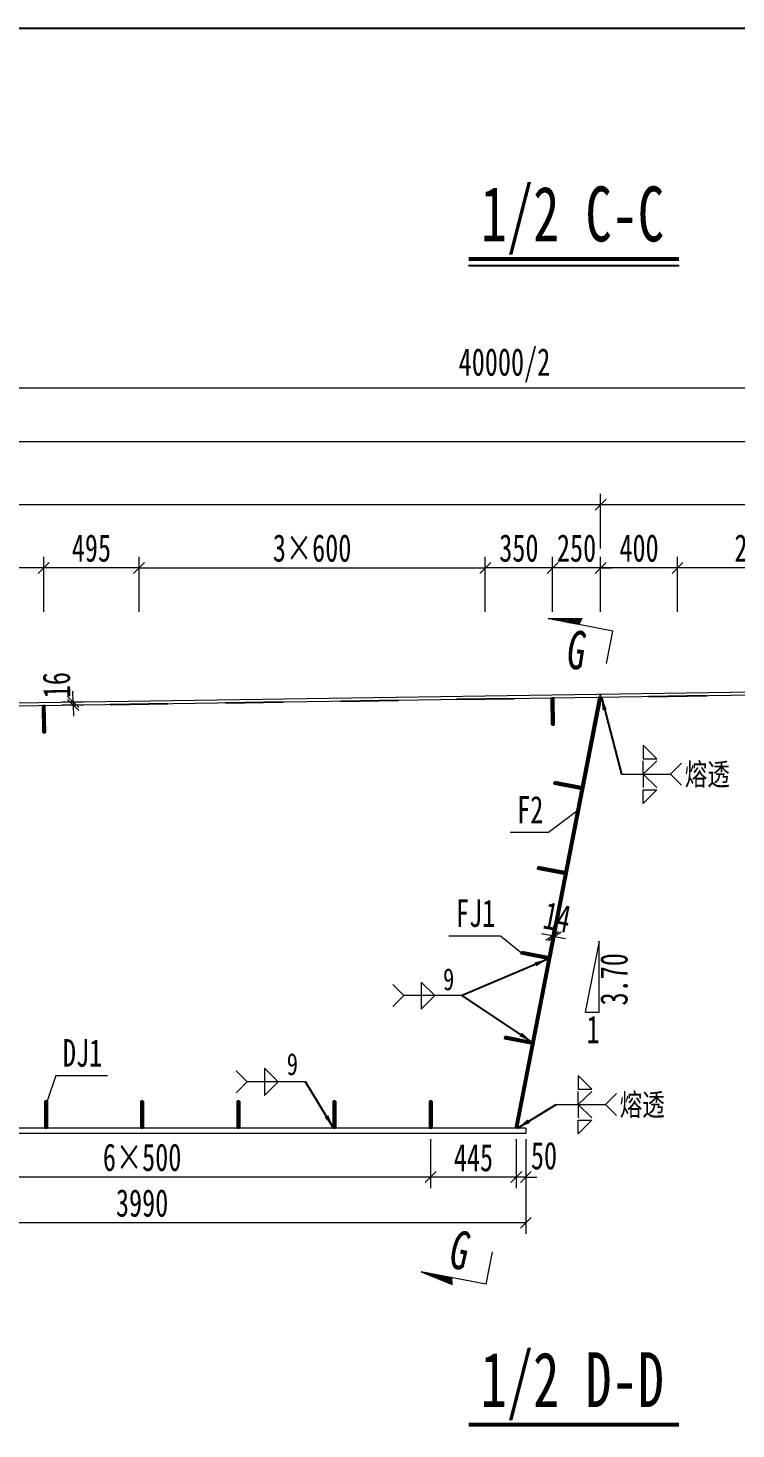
# Model space of a CAD drawing. Header units: millimetres. Extents: x 44597 to 300567, y -113054 to 73044.
# Drawn here: x 77737 to 81417, y -43602 to -36314 of the extents above; entities that cross this region are included whole.
import ezdxf
from ezdxf.enums import TextEntityAlignment as Align

# ---------------------------------------------------------------- set-up
doc = ezdxf.new("R2010")
doc.units = ezdxf.units.MM
doc.layers.get('Defpoints').update_dxf_attribs({"color": 8})
for name, color, linetype, lineweight in [('Dim', 4, 'Continuous', 15), ('文字', 7, 'Continuous', 15), ('标注线及字体', 2, 'Continuous', 15), ('细实线', 4, 'Continuous', 15), ('钢板粗线', 1, 'Continuous', 25), ('钢板细线', 6, 'Continuous', 15)]:
    doc.layers.add(name, color=color, linetype=linetype, lineweight=lineweight)
doc.layers.add('Text', color=4, linetype='Continuous')
doc.styles.add('111', font='', dxfattribs={"width": 0.7})
doc.styles.add('BM_Dim', font='', dxfattribs={"width": 0.85})
doc.styles.add('SMEDI', font='', dxfattribs={"width": 0.75})
doc.styles.get("Standard").update_dxf_attribs({"font": ''})
doc.styles.get('111').set_extended_font_data('仿宋_GB2312')
doc.styles.get('BM_Dim').set_extended_font_data('仿宋_GB2312')
doc.styles.get('SMEDI').set_extended_font_data('仿宋_GB2312')
doc.styles.get('Standard').set_extended_font_data('仿宋_GB2312')
doc.dimstyles.new('200', dxfattribs={"dimscale": 0, "dimtxt": 2.5, "dimasz": 1, "dimexe": 1, "dimexo": 1, "dimgap": 0.6, "dimtad": 1, "dimdec": 0, "dimdsep": 46, "dimtxsty": '111', "dimblk": 'OBLIQUE', "dimcen": 0, "dimclrd": 4, "dimclre": 4, "dimclrt": 4, "dimadec": 1, "dimazin": 2, "dimtfac": 1, "dimtdec": 0, "dimtix": 1, "dimtmove": 2, "dimatfit": 3, "dimfxl": 4, "dimfxlon": 1, "dimtolj": 1, "dimlwd": -1, "dimlwe": -1, "dimarcsym": 0})
doc.dimstyles.new('MSteel_1.0_1.0', dxfattribs={"dimtxt": 3, "dimasz": 1.2, "dimexe": 1, "dimexo": 1, "dimgap": 1, "dimtad": 3, "dimtoh": 1, "dimdec": 0, "dimzin": 0, "dimdsep": 46, "dimtxsty": 'Standard', "dimblk": 'ARCHTICK', "dimcen": 0.09, "dimclrd": 3, "dimclre": 3, "dimadec": 0, "dimazin": 0, "dimtfac": 1, "dimtdec": 4, "dimtofl": 0, "dimtmove": 0, "dimatfit": 3, "dimfxl": 1, "dimtolj": 1, "dimtzin": 0, "dimarcsym": 0})

# ---------------------------------------------------------------- blocks, each defined once
blk = doc.blocks.new('U型肋2')
at = {"layer": 'Defpoints'}
blk.add_line((89516.8, -40634.7), (89816.8, -40634.7), dxfattribs=at)
blk = doc.blocks.new('12-140加劲 无过焊孔')
at = {"layer": 'Defpoints'}
blk.add_line((38946.6, 32076.7), (38946.6, 32216.7), dxfattribs=at)
at = {"layer": '钢板粗线', "color": 7}
for p, q in [((38940.6, 32076.7), (38940.6, 32216.7)), ((38940.6, 32216.7), (38952.6, 32216.7)), ((38952.6, 32076.7), (38952.6, 32216.7)), ((38940.6, 32076.7), (38952.6, 32076.7))]:
    blk.add_line(p, q, dxfattribs=at)
blk = doc.blocks.new('14-160加劲 无过焊孔')
at = {"layer": 'Defpoints'}
blk.add_line((38609.4, 32076.7), (38609.4, 32216.7), dxfattribs=at)
at = {"layer": '钢板粗线', "color": 7}
for p, q in [((38603.4, 32076.7), (38603.4, 32216.7)), ((38603.4, 32216.7), (38615.4, 32216.7)), ((38615.4, 32076.7), (38615.4, 32216.7)), ((38603.4, 32076.7), (38615.4, 32076.7))]:
    blk.add_line(p, q, dxfattribs=at)
blk = doc.blocks.new('_Oblique')
at = {"color": 0, "linetype": 'ByBlock', "lineweight": -2}
blk.add_line((-0.5, -0.5), (0.5, 0.5), dxfattribs=at)
blk = doc.blocks.new('*D238')
at = {"layer": 'Defpoints', "color": 0, "transparency": 16777216}
for p in [(90213.4, -38793.6), (90213.4, -39017.3), (80713.4, -39779)]:
    blk.add_point(p, dxfattribs=at)
at = {"layer": '细实线', "color": 4, "transparency": 16777216}
for p, q in [((80713.4, -39022.2), (80713.4, -38736.5)), ((90213.4, -38960.2), (90213.4, -38736.5)), ((80713.4, -38793.6), (90213.4, -38793.6))]:
    blk.add_line(p, q, dxfattribs=at)
at = {"layer": '细实线', "color": 4, "transparency": 16777216, "xscale": 57.14285714285715, "yscale": 57.14285714285715, "zscale": 57.14285714285715, "rotation": 180}
blk.add_blockref('_Oblique', (80713.4, -38793.6), dxfattribs=at)
at = {"layer": '细实线', "color": 4, "transparency": 16777216, "xscale": 57.14285714285715, "yscale": 57.14285714285715, "zscale": 57.14285714285715}
blk.add_blockref('_Oblique', (90213.4, -38793.6), dxfattribs=at)
at = {"layer": '细实线', "color": 4, "transparency": 16777216, "insert": (85463.4, -38691.4), "char_height": 142.86, "attachment_point": 5, "style": '111'}
blk.add_mtext('\\A1;9500', dxfattribs=at)
blk = doc.blocks.new('*D241')
at = {"layer": 'Defpoints', "color": 0, "transparency": 16777216}
for p in [(80713.1, -39122.3), (81113.1, -39451), (80713.1, -39779)]:
    blk.add_point(p, dxfattribs=at)
at = {"layer": '细实线', "color": 4, "transparency": 16777216}
for p, q in [((80713.1, -39350.9), (80713.1, -39065.1)), ((81113.1, -39122.3), (80713.1, -39122.3)), ((81113.1, -39350.9), (81113.1, -39065.1))]:
    blk.add_line(p, q, dxfattribs=at)
at = {"layer": '细实线', "color": 4, "transparency": 16777216, "xscale": 57.14285714285715, "yscale": 57.14285714285715, "zscale": 57.14285714285715, "rotation": 180}
blk.add_blockref('_Oblique', (80713.1, -39122.3), dxfattribs=at)
at = {"layer": '细实线', "color": 4, "transparency": 16777216, "xscale": 57.14285714285715, "yscale": 57.14285714285715, "zscale": 57.14285714285715}
blk.add_blockref('_Oblique', (81113.1, -39122.3), dxfattribs=at)
at = {"layer": '细实线', "color": 4, "transparency": 16777216, "insert": (80913.1, -39020.1), "char_height": 142.86, "attachment_point": 5, "style": '111'}
blk.add_mtext('\\A1;400', dxfattribs=at)
blk = doc.blocks.new('*D243')
at = {"layer": 'Defpoints', "color": 0, "transparency": 16777216}
for p in [(80463.4, -39122.3), (80713.1, -39779), (80463.4, -39798.7)]:
    blk.add_point(p, dxfattribs=at)
at = {"layer": '细实线', "color": 4, "transparency": 16777216}
for p, q in [((80463.4, -39122.3), (80406.2, -39122.3)), ((80463.4, -39350.9), (80463.4, -39065.1)), ((80713.1, -39122.3), (80463.4, -39122.3)), ((80713.1, -39350.9), (80713.1, -39065.1)), ((80713.1, -39122.3), (80770.3, -39122.3))]:
    blk.add_line(p, q, dxfattribs=at)
at = {"layer": '细实线', "color": 4, "transparency": 16777216, "xscale": 57.14285714285715, "yscale": 57.14285714285715, "zscale": 57.14285714285715}
blk.add_blockref('_Oblique', (80463.4, -39122.3), dxfattribs=at)
at = {"layer": '细实线', "color": 4, "transparency": 16777216, "xscale": 57.14285714285715, "yscale": 57.14285714285715, "zscale": 57.14285714285715, "rotation": 180}
blk.add_blockref('_Oblique', (80713.1, -39122.3), dxfattribs=at)
at = {"layer": '细实线', "color": 4, "transparency": 16777216, "insert": (80588.3, -39020.1), "char_height": 142.86, "attachment_point": 5, "style": '111'}
blk.add_mtext('\\A1;250', dxfattribs=at)
blk = doc.blocks.new('*D246')
at = {"layer": 'Defpoints', "color": 0, "transparency": 16777216}
for p in [(80113.4, -39122.3), (80113.4, -39630.3), (78313.5, -39831)]:
    blk.add_point(p, dxfattribs=at)
at = {"layer": '细实线', "color": 4, "transparency": 16777216}
for p, q in [((78313.5, -39350.9), (78313.5, -39065.1)), ((78313.5, -39122.3), (80113.4, -39122.3)), ((80113.4, -39350.9), (80113.4, -39065.1))]:
    blk.add_line(p, q, dxfattribs=at)
at = {"layer": '细实线', "color": 4, "transparency": 16777216, "xscale": 57.14285714285715, "yscale": 57.14285714285715, "zscale": 57.14285714285715, "rotation": 180}
blk.add_blockref('_Oblique', (78313.5, -39122.3), dxfattribs=at)
at = {"layer": '细实线', "color": 4, "transparency": 16777216, "xscale": 57.14285714285715, "yscale": 57.14285714285715, "zscale": 57.14285714285715}
blk.add_blockref('_Oblique', (80113.4, -39122.3), dxfattribs=at)
at = {"layer": '细实线', "color": 4, "transparency": 16777216, "insert": (79213.4, -39020.1), "char_height": 142.86, "attachment_point": 5, "style": '111'}
blk.add_mtext('\\A1;3×600', dxfattribs=at)
blk = doc.blocks.new('*D248')
at = {"layer": 'Defpoints', "color": 0, "transparency": 16777216}
for p in [(81113.1, -39122.3), (81113.1, -39451), (82113.1, -39436)]:
    blk.add_point(p, dxfattribs=at)
at = {"layer": '细实线', "color": 4, "transparency": 16777216}
for p, q in [((81113.1, -39350.9), (81113.1, -39065.1)), ((82113.1, -39122.3), (81113.1, -39122.3)), ((82113.1, -39350.9), (82113.1, -39065.1))]:
    blk.add_line(p, q, dxfattribs=at)
at = {"layer": '细实线', "color": 4, "transparency": 16777216, "xscale": 57.14285714285715, "yscale": 57.14285714285715, "zscale": 57.14285714285715, "rotation": 180}
blk.add_blockref('_Oblique', (81113.1, -39122.3), dxfattribs=at)
at = {"layer": '细实线', "color": 4, "transparency": 16777216, "xscale": 57.14285714285715, "yscale": 57.14285714285715, "zscale": 57.14285714285715}
blk.add_blockref('_Oblique', (82113.1, -39122.3), dxfattribs=at)
at = {"layer": '细实线', "color": 4, "transparency": 16777216, "insert": (81613.1, -39020.1), "char_height": 142.86, "attachment_point": 5, "style": '111'}
blk.add_mtext('\\A1;2×500', dxfattribs=at)
blk = doc.blocks.new('*D251')
at = {"layer": 'Defpoints', "color": 0, "transparency": 16777216}
for p in [(80113.4, -39122.3), (80463.4, -39779), (80113.4, -39804)]:
    blk.add_point(p, dxfattribs=at)
at = {"layer": '细实线', "color": 4, "transparency": 16777216}
for p, q in [((80113.4, -39350.9), (80113.4, -39065.1)), ((80463.4, -39122.3), (80113.4, -39122.3)), ((80463.4, -39350.9), (80463.4, -39065.1))]:
    blk.add_line(p, q, dxfattribs=at)
at = {"layer": '细实线', "color": 4, "transparency": 16777216, "xscale": 57.14285714285715, "yscale": 57.14285714285715, "zscale": 57.14285714285715, "rotation": 180}
blk.add_blockref('_Oblique', (80113.4, -39122.3), dxfattribs=at)
at = {"layer": '细实线', "color": 4, "transparency": 16777216, "xscale": 57.14285714285715, "yscale": 57.14285714285715, "zscale": 57.14285714285715}
blk.add_blockref('_Oblique', (80463.4, -39122.3), dxfattribs=at)
at = {"layer": '细实线', "color": 4, "transparency": 16777216, "insert": (80288.4, -39020.1), "char_height": 142.86, "attachment_point": 5, "style": '111'}
blk.add_mtext('\\A1;350', dxfattribs=at)
blk = doc.blocks.new('*D234')
at = {"layer": 'Defpoints', "color": 0, "transparency": 16777216}
for p in [(90213.4, -38464.9), (90213.4, -38688.6), (76513.4, -39513.3)]:
    blk.add_point(p, dxfattribs=at)
at = {"layer": '细实线', "color": 4, "transparency": 16777216}
for p, q in [((76513.4, -38693.5), (76513.4, -38407.8)), ((76513.4, -38464.9), (90213.4, -38464.9)), ((90213.4, -38631.5), (90213.4, -38407.8))]:
    blk.add_line(p, q, dxfattribs=at)
at = {"layer": '细实线', "color": 4, "transparency": 16777216, "xscale": 57.14285714285715, "yscale": 57.14285714285715, "zscale": 57.14285714285715, "rotation": 180}
blk.add_blockref('_Oblique', (76513.4, -38464.9), dxfattribs=at)
at = {"layer": '细实线', "color": 4, "transparency": 16777216, "xscale": 57.14285714285715, "yscale": 57.14285714285715, "zscale": 57.14285714285715}
blk.add_blockref('_Oblique', (90213.4, -38464.9), dxfattribs=at)
at = {"layer": '细实线', "color": 4, "transparency": 16777216, "insert": (83363.4, -38362.7), "char_height": 142.86, "attachment_point": 5, "style": '111'}
blk.add_mtext('\\A1;13700', dxfattribs=at)
blk = doc.blocks.new('*D236')
at = {"layer": 'Defpoints', "color": 0, "transparency": 16777216}
for p in [(80713.4, -38793.6), (74343.1, -39162.9), (80713.4, -39779)]:
    blk.add_point(p, dxfattribs=at)
at = {"layer": '细实线', "color": 4, "transparency": 16777216}
for p, q in [((74343.1, -39022.2), (74343.1, -38736.5)), ((80713.4, -39022.2), (80713.4, -38736.5)), ((74343.1, -38793.6), (80713.4, -38793.6))]:
    blk.add_line(p, q, dxfattribs=at)
at = {"layer": '细实线', "color": 4, "transparency": 16777216, "xscale": 57.14285714285715, "yscale": 57.14285714285715, "zscale": 57.14285714285715, "rotation": 180}
blk.add_blockref('_Oblique', (74343.1, -38793.6), dxfattribs=at)
at = {"layer": '细实线', "color": 4, "transparency": 16777216, "xscale": 57.14285714285715, "yscale": 57.14285714285715, "zscale": 57.14285714285715}
blk.add_blockref('_Oblique', (80713.4, -38793.6), dxfattribs=at)
at = {"layer": '细实线', "color": 4, "transparency": 16777216, "insert": (77528.2, -38691.4), "char_height": 142.86, "attachment_point": 5, "style": '111'}
blk.add_mtext('\\A1;6370', dxfattribs=at)
blk = doc.blocks.new('*D237')
at = {"layer": 'Defpoints', "color": 0, "transparency": 16777216}
for p in [(90213.4, -38185.3), (90213.4, -38409), (70213.4, -38517)]:
    blk.add_point(p, dxfattribs=at)
at = {"layer": '细实线', "color": 4, "transparency": 16777216}
for p, q in [((70213.4, -38413.9), (70213.4, -38128.2)), ((70213.4, -38185.3), (90213.4, -38185.3)), ((90213.4, -38351.9), (90213.4, -38128.2))]:
    blk.add_line(p, q, dxfattribs=at)
at = {"layer": '细实线', "color": 4, "transparency": 16777216, "xscale": 57.14285714285715, "yscale": 57.14285714285715, "zscale": 57.14285714285715, "rotation": 180}
blk.add_blockref('_Oblique', (70213.4, -38185.3), dxfattribs=at)
at = {"layer": '细实线', "color": 4, "transparency": 16777216, "xscale": 57.14285714285715, "yscale": 57.14285714285715, "zscale": 57.14285714285715}
blk.add_blockref('_Oblique', (90213.4, -38185.3), dxfattribs=at)
at = {"layer": '细实线', "color": 4, "transparency": 16777216, "insert": (80213.4, -38068.8), "char_height": 142.857, "attachment_point": 5, "style": '111'}
blk.add_mtext('\\A1;40000/2', dxfattribs=at)
blk = doc.blocks.new('*D266')
at = {"layer": 'Defpoints', "color": 0, "transparency": 16777216}
for p in [(79829.6, -42036.5), (80274.6, -42036.5), (79829.6, -42291.6)]:
    blk.add_point(p, dxfattribs=at)
at = {"layer": '细实线', "color": 4, "transparency": 16777216}
for p, q in [((79829.6, -42093.6), (79829.6, -42348.8)), ((80274.6, -42093.6), (80274.6, -42348.8)), ((80274.6, -42291.6), (79829.6, -42291.6))]:
    blk.add_line(p, q, dxfattribs=at)
at = {"layer": '细实线', "color": 4, "transparency": 16777216, "xscale": 57.14285714285715, "yscale": 57.14285714285715, "zscale": 57.14285714285715, "rotation": 180}
blk.add_blockref('_Oblique', (79829.6, -42291.6), dxfattribs=at)
at = {"layer": '细实线', "color": 4, "transparency": 16777216, "xscale": 57.14285714285715, "yscale": 57.14285714285715, "zscale": 57.14285714285715}
blk.add_blockref('_Oblique', (80274.6, -42291.6), dxfattribs=at)
at = {"layer": '细实线', "color": 4, "transparency": 16777216, "insert": (80052.1, -42190.9), "char_height": 142.86, "attachment_point": 5, "style": '111'}
blk.add_mtext('\\A1;445', dxfattribs=at)
blk = doc.blocks.new('*D267')
at = {"layer": 'Defpoints', "color": 0, "transparency": 16777216}
for p in [(76829.6, -42036.5), (79829.6, -42036.5), (76829.6, -42291.6)]:
    blk.add_point(p, dxfattribs=at)
at = {"layer": '细实线', "color": 4, "transparency": 16777216}
for p, q in [((76829.6, -42093.6), (76829.6, -42348.8)), ((79829.6, -42093.6), (79829.6, -42348.8)), ((79829.6, -42291.6), (76829.6, -42291.6))]:
    blk.add_line(p, q, dxfattribs=at)
at = {"layer": '细实线', "color": 4, "transparency": 16777216, "xscale": 57.14285714285715, "yscale": 57.14285714285715, "zscale": 57.14285714285715, "rotation": 180}
blk.add_blockref('_Oblique', (76829.6, -42291.6), dxfattribs=at)
at = {"layer": '细实线', "color": 4, "transparency": 16777216, "xscale": 57.14285714285715, "yscale": 57.14285714285715, "zscale": 57.14285714285715}
blk.add_blockref('_Oblique', (79829.6, -42291.6), dxfattribs=at)
at = {"layer": '细实线', "color": 4, "transparency": 16777216, "insert": (78329.6, -42189.4), "char_height": 142.86, "attachment_point": 5, "style": '111'}
blk.add_mtext('\\A1;6×500', dxfattribs=at)
blk = doc.blocks.new('*D269')
at = {"layer": 'Defpoints', "color": 0, "transparency": 16777216}
for p in [(76334.6, -42052.5), (80324.6, -42270.3), (76334.6, -42529.5)]:
    blk.add_point(p, dxfattribs=at)
at = {"layer": '细实线', "color": 4, "transparency": 16777216}
for p, q in [((76334.6, -42300.9), (76334.6, -42586.6)), ((80324.6, -42327.4), (80324.6, -42586.6)), ((80324.6, -42529.5), (76334.6, -42529.5))]:
    blk.add_line(p, q, dxfattribs=at)
at = {"layer": '细实线', "color": 4, "transparency": 16777216, "xscale": 57.14285714285715, "yscale": 57.14285714285715, "zscale": 57.14285714285715, "rotation": 180}
blk.add_blockref('_Oblique', (76334.6, -42529.5), dxfattribs=at)
at = {"layer": '细实线', "color": 4, "transparency": 16777216, "xscale": 57.14285714285715, "yscale": 57.14285714285715, "zscale": 57.14285714285715}
blk.add_blockref('_Oblique', (80324.6, -42529.5), dxfattribs=at)
at = {"layer": '细实线', "color": 4, "transparency": 16777216, "insert": (78329.6, -42427.2), "char_height": 142.86, "attachment_point": 5, "style": '111'}
blk.add_mtext('\\A1;3990', dxfattribs=at)
blk = doc.blocks.new('*D270')
at = {"layer": 'Defpoints', "color": 0, "transparency": 16777216}
for p in [(80274.6, -42036.5), (80324.6, -42036.5), (80274.6, -42291.6)]:
    blk.add_point(p, dxfattribs=at)
at = {"layer": '细实线', "color": 4, "transparency": 16777216}
for p, q in [((80274.6, -42093.6), (80274.6, -42348.8)), ((80324.6, -42093.6), (80324.6, -42348.8)), ((80274.6, -42291.6), (80217.4, -42291.6)), ((80324.6, -42291.6), (80274.6, -42291.6)), ((80324.6, -42291.6), (80381.7, -42291.6))]:
    blk.add_line(p, q, dxfattribs=at)
at = {"layer": '细实线', "color": 4, "transparency": 16777216, "xscale": 57.14285714285715, "yscale": 57.14285714285715, "zscale": 57.14285714285715}
blk.add_blockref('_Oblique', (80274.6, -42291.6), dxfattribs=at)
at = {"layer": '细实线', "color": 4, "transparency": 16777216, "xscale": 57.14285714285715, "yscale": 57.14285714285715, "zscale": 57.14285714285715, "rotation": 180}
blk.add_blockref('_Oblique', (80324.6, -42291.6), dxfattribs=at)
at = {"layer": '细实线', "color": 4, "transparency": 16777216, "insert": (80418.9, -42181), "char_height": 142.86, "attachment_point": 5, "style": '111'}
blk.add_mtext('\\A1;50', dxfattribs=at)
blk = doc.blocks.new('剖面箭头')
at = {"ltscale": 10}
h = blk.add_hatch(dxfattribs=at)
h.set_pattern_fill('ANSI31', color=2, style=0)
h.set_pattern_definition([(45, (-182.99888, -777.8594), (-0.088388348, 0.088388348), [])])
h.paths.add_polyline_path([(6, -3), (3.15, -3), (3, -3.6)])
at = {"color": 3, "ltscale": 10}
blk.add_line((0, 0), (0, -3), dxfattribs=at)
at = {"color": 2, "ltscale": 10}
for p, q in [((0, -3), (6, -3)), ((6, -3), (3, -3.6)), ((3, -3.6), (3.15, -3))]:
    blk.add_line(p, q, dxfattribs=at)
blk = doc.blocks.new('_ArchTick')
at = {"color": 0, "linetype": 'ByBlock', "const_width": 0.15}
blk.add_lwpolyline([(-0.5, -0.5), (0.5, 0.5)], dxfattribs=at)
blk = doc.blocks.new('全融透1')
at = {"layer": 'Dim'}
blk.add_line((0, 0), (4.48, 0), dxfattribs=at)
for points in [[(2, 2.65), (2, 1.41), (3.23, 1.41)], [(2, -2.65), (2, -1.41), (3.23, -1.41)]]:
    blk.add_lwpolyline(points, close=True, dxfattribs=at)
for points in [[(3.23, 1.21), (2, 0), (2, 1.21)], [(3.23, -1.21), (2, 0), (2, -1.21)], [(5.48, 1), (4.48, 0), (5.48, -1)]]:
    blk.add_lwpolyline(points, dxfattribs=at)
at = {"layer": 'Text', "style": 'SMEDI', "width": 0.75}
blk.add_text('熔透', height=2, dxfattribs=at).set_placement((5.77, 0), align=Align.MIDDLE_LEFT)
blk = doc.blocks.new('角焊缝1')
at = {"layer": 'Dim'}
blk.add_line((-3101.17, 370.22), (-3106.48, 370.22), dxfattribs=at)
blk.add_lwpolyline([(-3107.48, 369.22), (-3106.48, 370.22), (-3107.48, 371.22)], dxfattribs=at)
blk.add_lwpolyline([(-3104.91, 371.45), (-3104.91, 368.99), (-3103.68, 370.22)], close=True, dxfattribs=at)
blk = doc.blocks.new('*D273')
at = {"layer": 'Defpoints', "color": 0, "transparency": 16777216}
for p in [(80456, -41066.5), (80469.7, -41069.1), (80475.5, -41039.5)]:
    blk.add_point(p, dxfattribs=at)
at = {"layer": '细实线', "color": 4, "transparency": 16777216}
for p, q in [((80461.7, -41036.9), (80405.6, -41026)), ((80461.7, -41036.9), (80472.6, -40980.8)), ((80475.5, -41039.5), (80486.4, -40983.4)), ((80461.7, -41036.9), (80475.5, -41039.5)), ((80475.5, -41039.5), (80531.6, -41050.4))]:
    blk.add_line(p, q, dxfattribs=at)
at = {"layer": '细实线', "color": 4, "transparency": 16777216, "xscale": 57.14285714285715, "yscale": 57.14285714285715, "zscale": 57.14285714285715}
for p, rotation in [((80461.7, -41036.9), 349.0000000000848), ((80475.5, -41039.5), 169.0000000000849)]:
    blk.add_blockref('_Oblique', p, dxfattribs=dict(at, rotation=rotation))
at = {"layer": '细实线', "color": 4, "transparency": 16777216, "insert": (80487.8, -40939.3), "char_height": 142.86, "attachment_point": 5, "rotation": 349, "style": '111'}
blk.add_mtext('\\A1;14', dxfattribs=at)
blk = doc.blocks.new('*D439')
at = {"layer": 'Defpoints', "color": 0, "transparency": 16777216}
for p in [(77818.6, -39122.3), (77818.6, -39838.3), (78313.5, -39831)]:
    blk.add_point(p, dxfattribs=at)
at = {"layer": '细实线', "color": 4, "transparency": 16777216}
for p, q in [((77818.6, -39350.9), (77818.6, -39065.1)), ((78313.5, -39122.3), (77818.6, -39122.3)), ((78313.5, -39350.9), (78313.5, -39065.1))]:
    blk.add_line(p, q, dxfattribs=at)
at = {"layer": '细实线', "color": 4, "transparency": 16777216, "xscale": 57.14285714285715, "yscale": 57.14285714285715, "zscale": 57.14285714285715, "rotation": 180}
blk.add_blockref('_Oblique', (77818.6, -39122.3), dxfattribs=at)
at = {"layer": '细实线', "color": 4, "transparency": 16777216, "xscale": 57.14285714285715, "yscale": 57.14285714285715, "zscale": 57.14285714285715}
blk.add_blockref('_Oblique', (78313.5, -39122.3), dxfattribs=at)
at = {"layer": '细实线', "color": 4, "transparency": 16777216, "insert": (78066, -39020.1), "char_height": 142.86, "attachment_point": 5, "style": '111'}
blk.add_mtext('\\A1;495', dxfattribs=at)
blk = doc.blocks.new('*D440')
at = {"layer": 'Defpoints', "color": 0, "transparency": 16777216}
for p in [(77368.6, -39122.3), (77368.6, -39845), (77818.6, -39831)]:
    blk.add_point(p, dxfattribs=at)
at = {"layer": '细实线', "color": 4, "transparency": 16777216}
for p, q in [((77368.6, -39350.9), (77368.6, -39065.1)), ((77818.6, -39122.3), (77368.6, -39122.3)), ((77818.6, -39350.9), (77818.6, -39065.1))]:
    blk.add_line(p, q, dxfattribs=at)
at = {"layer": '细实线', "color": 4, "transparency": 16777216, "xscale": 57.14285714285715, "yscale": 57.14285714285715, "zscale": 57.14285714285715, "rotation": 180}
blk.add_blockref('_Oblique', (77368.6, -39122.3), dxfattribs=at)
at = {"layer": '细实线', "color": 4, "transparency": 16777216, "xscale": 57.14285714285715, "yscale": 57.14285714285715, "zscale": 57.14285714285715}
blk.add_blockref('_Oblique', (77818.6, -39122.3), dxfattribs=at)
at = {"layer": '细实线', "color": 4, "transparency": 16777216, "insert": (77593.6, -39020.1), "char_height": 142.86, "attachment_point": 5, "style": '111'}
blk.add_mtext('\\A1;450', dxfattribs=at)
blk = doc.blocks.new('*D499')
at = {"layer": 'Defpoints', "color": 0, "transparency": 16777216}
for p in [(77971.3, -39836.1), (78102.4, -39818.1), (78102.6, -39834.1)]:
    blk.add_point(p, dxfattribs=at)
at = {"layer": '细实线', "color": 4, "transparency": 16777216}
for p, q in [((77971.1, -39820.1), (77970.2, -39763)), ((78045.3, -39819), (77913.9, -39821)), ((78045.5, -39835), (77914.2, -39836.9)), ((77971.1, -39820.1), (77971.3, -39836.1)), ((77971.3, -39836.1), (77972.2, -39893.2))]:
    blk.add_line(p, q, dxfattribs=at)
at = {"layer": '细实线', "color": 4, "transparency": 16777216, "xscale": 57.14285714285715, "yscale": 57.14285714285715, "zscale": 57.14285714285715}
for p, rotation in [((77971.1, -39820.1), 270.8593722436533), ((77971.3, -39836.1), 90.85937224365327)]:
    blk.add_blockref('_Oblique', p, dxfattribs=dict(at, rotation=rotation))
at = {"layer": '细实线', "color": 4, "transparency": 16777216, "insert": (77885, -39732.6), "char_height": 142.86, "attachment_point": 5, "rotation": 90.85937, "style": '111'}
blk.add_mtext('\\A1;16', dxfattribs=at)

msp = doc.modelspace()

# ---------------------------------------------------------------- linework, layer by layer
at = {"color": 4}
msp.add_line((80027, -37549.8), (81121.2, -37549.8), dxfattribs=at)
at = {"color": 6, "const_width": 20.6}
for points in [[(80027, -37515.6), (81121.2, -37515.6)], [(80026.8, -43579.6), (81121, -43579.6)]]:
    msp.add_lwpolyline(points, dxfattribs=at)
at = {"layer": 'Defpoints'}
msp.add_line((80713.4, -39779), (80274.6, -42036.5), dxfattribs=at)
msp.add_lwpolyline([(69566.6, -36314.1), (91566.6, -36314.1), (91566.6, -50931.3), (69566.6, -50931.3)], close=True, dxfattribs=at)
at = {"layer": '细实线'}
for p, q in [((80442.1, -40497.4), (80588, -40387.2)), ((80242.5, -40497.4), (80442.1, -40497.4)), ((79923.7, -41036.1), (80192.5, -41036.1)), ((80192.5, -41036.1), (80302, -41124.9)), ((80705.2, -41063.5), (80633.2, -41433.9)), ((80705.2, -41433.9), (80705.2, -41063.5)), ((80633.2, -41433.9), (80705.2, -41433.9)), ((77880.2, -41762.7), (77835.6, -41896.5)), ((77880.2, -41762.7), (78148.9, -41762.7))]:
    msp.add_line(p, q, dxfattribs=at)
at = {"layer": '钢板细线'}
for p, q in [((80703.1, -39795.1), (80267.4, -42036.5)), ((80717.4, -39794.9), (80281.7, -42036.5)), ((80324.6, -42036.5), (76334.6, -42036.5)), ((80324.6, -42036.5), (80324.6, -42064.5)), ((80324.6, -42064.5), (76334.6, -42064.5))]:
    msp.add_line(p, q, dxfattribs=at)
at = {"layer": '钢板细线', "elevation": 0}
for points in [[(70213.4, -39778.9), (76513.4, -39842), (90213.1, -39636.5)], [(70213.4, -39794.9), (76513.4, -39858), (90213.4, -39652.5)]]:
    msp.add_lwpolyline(points, dxfattribs=at)

# ---------------------------------------------------------------- block references
at = {"layer": 'Dim'}
for p, xscale, yscale, zscale, rotation in [((80744.2, -39620.2), 57.14285714285715, 57.14285714285715, 57.14285714285715, 168.9999999999905), ((80149.3, -42680.8), -57.14285714285715, 57.14285714285716, 57.1428571428572, 348.9999999999975)]:
    msp.add_blockref('剖面箭头', p, dxfattribs=dict(at, xscale=xscale, yscale=yscale, zscale=zscale, rotation=rotation))
at = {"layer": '细实线', "rotation": 0.8593722439355104}
msp.add_blockref('12-140加劲 无过焊孔', (39359.6, -72635.5), dxfattribs=at)
at = {"layer": '细实线', "color": 8, "xscale": 57.1428571428572, "yscale": 57.1428571428572, "zscale": 57.1428571428572}
for name, p in [('全融透1', (80821.1, -40196.2)), ('角焊缝1', (257204.2, -62502.7)), ('角焊缝1', (256389.3, -62951.5)), ('全融透1', (80483.1, -41914.7))]:
    msp.add_blockref(name, p, dxfattribs=at)
at = {"layer": '钢板细线'}
for name, p, rotation in [('U型肋2', (-9152.8, -503.7), 0.8593722436446946), ('U型肋2', (-11952.7, -545.7), 0.8593722436446946), ('U型肋2', (-11352.7, -536.7), 0.8593722436446946), ('U型肋2', (-10752.8, -527.7), 0.8593722436446946), ('U型肋2', (-10152.8, -518.7), 0.8593722436446946), ('12-140加劲 无过焊孔', (42004.4, -72596), 0.8593722439355104), ('14-160加劲 无过焊孔', (104731.5, -84288.7), 78.99999835263293), ('14-160加劲 无过焊孔', (104645.7, -84730.4), 78.99999835263293), ('14-160加劲 无过焊孔', (104559.8, -85172.2), 78.99999835263293), ('14-160加劲 无过焊孔', (104473.9, -85613.9), 78.99999835263293), ('12-140加劲 无过焊孔', (116776.1, -9819.7), 180.0000000000022), ('12-140加劲 无过焊孔', (117276.1, -9819.7), 180.0000000000023), ('12-140加劲 无过焊孔', (117776.1, -9819.7), 180.0000000000023), ('12-140加劲 无过焊孔', (118276.1, -9819.7), 180.0000000000023), ('12-140加劲 无过焊孔', (118776.1, -9819.7), 180.0000000000022)]:
    msp.add_blockref(name, p, dxfattribs=dict(at, rotation=rotation))

# ---------------------------------------------------------------- texts
at = {"layer": 'Text', "style": 'SMEDI', "width": 0.75}
for p in [(79894.2, -41262.4), (79081.6, -41703.9)]:
    msp.add_text('9', height=114.3, dxfattribs=at).set_placement(p, align=Align.MIDDLE_LEFT)
at = {"layer": '文字', "style": 'BM_Dim', "width": 0.7}
for rotation, p in [(351.06467, (80573.7, -39647.7)), (346.93533, (79960.5, -42768.3))]:
    msp.add_text('G', height=200, rotation=rotation, dxfattribs=at).set_placement(p, align=Align.CENTER)
for s, height, p in [('F2', 142.86, (80347.4, -40494.3)), ('FJ1', 142.86, (80063.2, -41033.1)), ('1', 142.9, (80674.2, -41637.8)), ('DJ1', 142.86, (78019.7, -41759.7))]:
    msp.add_text(s, height=height, dxfattribs=at).set_placement(p, align=Align.BOTTOM_CENTER)
msp.add_text('3.70', height=142.86, rotation=90, dxfattribs=at).set_placement((80896.7, -41262.6), align=Align.BOTTOM_CENTER)
at = {"layer": '标注线及字体', "style": '111', "width": 0.7}
for s, p in [('1/2 C-C', (80566.6, -37304.5)), ('1/2 D-D', (80566.3, -43368.6))]:
    msp.add_text(s, height=285.71, dxfattribs=at).set_placement(p, align=Align.MIDDLE)

# ---------------------------------------------------------------- dimensions: what is measured, and where the dimension line sits
at = {"layer": '细实线'}
for base, p1, p2, text, picture, middle in [((90213.4, -38185.3), (70213.4, -38517), (90213.4, -38409), '40000/2', '*D237', (80213.4, -38068.8)), ((80113.4, -39122.3), (78313.5, -39831), (80113.4, -39630.3), '3×600', '*D246', (79213.4, -39020.1)), ((81113.1, -39122.3), (82113.1, -39436), (81113.1, -39451), '2×500', '*D248', (81613.1, -39020.1)), ((76829.6, -42291.6), (79829.6, -42036.5), (76829.6, -42036.5), '6×500', '*D267', (78329.6, -42189.4))]:
    dim = msp.add_linear_dim(base=base, p1=p1, p2=p2, text=text, dimstyle='200', override={"dimscale": 57.142857, "dimtxsty": '111', "dimblk": 'Oblique'}, dxfattribs=at)
    dim.commit()
    dim.dimension.update_dxf_attribs({"geometry": picture, "text_midpoint": middle})
for base, p1, p2, override, picture, middle in [((90213.4, -38464.9), (76513.4, -39513.3), (90213.4, -38688.6), {"dimscale": 57.142857, "dimtxsty": '111', "dimblk": 'Oblique'}, '*D234', (83363.4, -38362.7)), ((80713.4, -38793.6), (74343.1, -39162.9), (80713.4, -39779), {"dimscale": 57.142857, "dimtxsty": '111', "dimblk": 'Oblique'}, '*D236', (77528.2, -38691.4)), ((90213.4, -38793.6), (80713.4, -39779), (90213.4, -39017.3), {"dimscale": 57.142857, "dimtxsty": '111', "dimblk": 'Oblique'}, '*D238', (85463.4, -38691.4)), ((77368.6, -39122.3), (77818.6, -39831), (77368.6, -39845), {"dimscale": 57.142857, "dimtxsty": '111', "dimblk": 'Oblique'}, '*D440', (77593.6, -39020.1)), ((77818.6, -39122.3), (78313.5, -39831), (77818.6, -39838.3), {"dimscale": 57.142857, "dimblk": 'Oblique'}, '*D439', (78066, -39020.1)), ((80113.4, -39122.3), (80463.4, -39779), (80113.4, -39804), {"dimscale": 57.142857, "dimblk": 'Oblique'}, '*D251', (80288.4, -39020.1)), ((80463.4, -39122.3), (80713.1, -39779), (80463.4, -39798.7), {"dimscale": 57.142857, "dimblk": 'Oblique'}, '*D243', (80588.3, -39020.1)), ((80713.1, -39122.3), (81113.1, -39451), (80713.1, -39779), {"dimscale": 57.142857, "dimblk": 'Oblique'}, '*D241', (80913.1, -39020.1)), ((79829.6, -42291.6), (80274.6, -42036.5), (79829.6, -42036.5), {"dimscale": 57.142857, "dimblk": 'Oblique'}, '*D266', (80052.1, -42190.9)), ((76334.6, -42529.5), (80324.6, -42270.3), (76334.6, -42052.5), {"dimscale": 57.142857, "dimtxsty": '111', "dimblk": 'Oblique'}, '*D269', (78329.6, -42427.2))]:
    dim = msp.add_linear_dim(base=base, p1=p1, p2=p2, dimstyle='200', override=override, dxfattribs=at)
    dim.commit()
    dim.dimension.update_dxf_attribs({"geometry": picture, "text_midpoint": middle})
dim = msp.add_linear_dim(base=(77971.3, -39836.1), p1=(78102.4, -39818.1), p2=(78102.6, -39834.1), angle=270.85937, dimstyle='200', override={"dimscale": 57.142857, "dimblk": 'Oblique'}, dxfattribs=at)
dim.commit()
dim.dimension.update_dxf_attribs({"geometry": '*D499', "text_midpoint": (77885, -39732.6), "dimtype": 161})
dim = msp.add_aligned_dim(p1=(80456, -41066.5), p2=(80469.7, -41069.1), distance=30.2, dimstyle='200', override={"dimscale": 57.142857, "dimblk": 'Oblique'}, dxfattribs=at)
dim.commit()
dim.dimension.update_dxf_attribs({"geometry": '*D273', "text_midpoint": (80487.8, -40939.3)})
dim = msp.add_linear_dim(base=(80274.6, -42291.6), p1=(80324.6, -42036.5), p2=(80274.6, -42036.5), dimstyle='200', override={"dimscale": 57.142857, "dimblk": 'Oblique'}, dxfattribs=at)
dim.commit()
dim.dimension.update_dxf_attribs({"geometry": '*D270', "text_midpoint": (80418.9, -42181), "dimtype": 160})

# ---------------------------------------------------------------- leaders
at = {"layer": 'Dim'}
for points in [[(80717.4, -39794.9), (80821.1, -40196.2)], [(80438.3, -41157.6), (79994.2, -41347.1)], [(80354.7, -41587.5), (79994.2, -41347.1)], [(79323.6, -42033.8), (79179.3, -41795.9)], [(80281.7, -42036.5), (80483.1, -41914.7)]]:
    msp.add_leader(points, dimstyle='MSteel_1.0_1.0', override={"dimscale": 57.142857, "dimclrd": 256}, dxfattribs=at)

doc.saveas('drawing.dxf')
